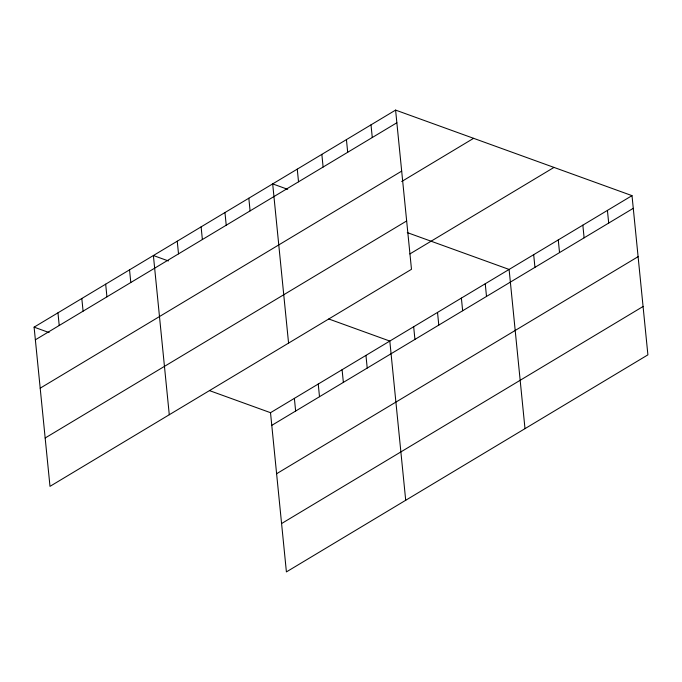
<?xml version="1.0" encoding="UTF-8"?>
<svg xmlns="http://www.w3.org/2000/svg" width="682" height="682" viewBox="0 0 682 682"><rect width="100%" height="100%" fill="white"/><g stroke="black" fill="none" stroke-linecap="round" stroke-linejoin="round"><path stroke-width="1.02" d="M395.594 110.092L411.485 269.305L49.991 486.36L34.1 327.147L395.594 110.092L632.009 195.64L647.9 354.853L286.406 571.908L270.515 412.695L209.502 390.615M35.362 339.815L396.856 122.769M40.195 388.177L401.681 171.122M401.689 181.514L473.606 138.327M45.165 437.997L406.66 220.951M409.873 253.943L553.989 167.414M270.515 412.695L632.009 195.64M271.786 425.363L633.271 208.317M276.611 473.726L638.096 256.671M281.581 523.546L643.075 306.491M287.685 189.323L272.681 183.893L288.571 343.106M407.265 232.588L509.104 269.441L524.995 428.654M168.394 260.95L153.39 255.52L169.281 414.733M328.792 318.988L389.806 341.068L405.705 500.281M34.1 327.147L49.104 332.577M607.423 210.406L608.694 223.074M582.846 225.162L584.107 237.83M558.268 239.919L559.53 252.596M533.682 254.684L534.944 267.353M485.243 283.763L486.505 296.44M461.382 298.094L462.652 310.762M437.529 312.416L438.79 325.084M413.667 326.738L414.929 339.414M371.008 124.857L372.278 137.525M346.43 139.614L347.692 152.282M365.953 355.39L367.214 368.067M321.844 154.371L323.115 167.047M342.091 369.721L343.361 382.389M297.267 169.136L298.528 181.804M318.238 384.043L319.5 396.711M294.377 398.365L295.638 411.041M248.828 198.215L250.089 210.891M224.966 212.545L226.228 225.213M201.105 226.867L202.375 239.544M177.252 241.198L178.514 253.866M129.537 269.842L130.799 282.519M105.676 284.172L106.938 296.841M81.814 298.494L83.085 311.171M57.961 312.825L59.223 325.493"/></g></svg>
